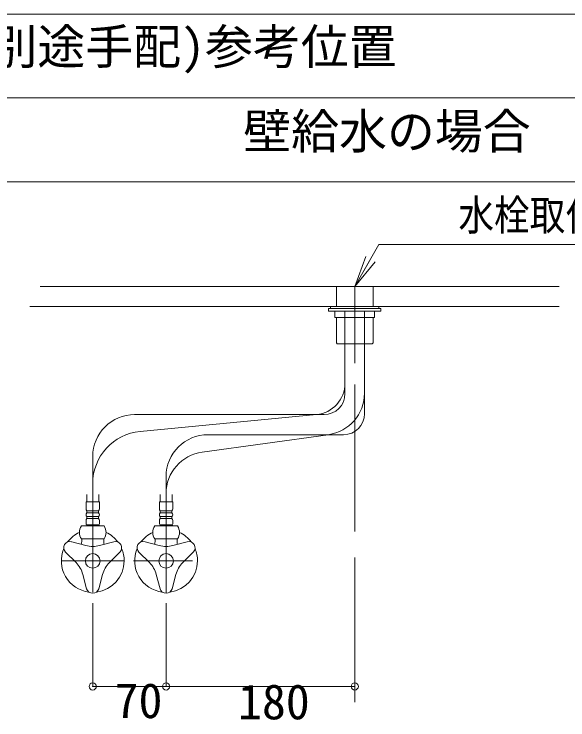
# Model space of a CAD drawing. Units: millimetres, scale not verified. Extents: x -1002 to 1002, y -687 to 676.
# Drawn here: x 344.1 to 575.3, y -518.7 to -223.9 of the extents above; entities that cross this region are included whole.
import ezdxf
from ezdxf.enums import TextEntityAlignment as Align

# ---------------------------------------------------------------- set-up
doc = ezdxf.new("R2010")
doc.units = ezdxf.units.MM
doc.header["$LTSCALE"] = 5
doc.header["$PDMODE"] = 32
doc.header["$PDSIZE"] = 3
doc.layers.add('F-0', color=7, linetype='Continuous', lineweight=15)
doc.styles.add('ＭＳ ゴシック', font='')
doc.styles.get('ＭＳ ゴシック').set_extended_font_data('MS Gothic')

msp = doc.modelspace()

# ---------------------------------------------------------------- linework, layer by layer
at = {"layer": 'F-0', "lineweight": 18}
for p, q in [((-34.294, -223.924), (709.456, -223.924)), ((-34.294, -223.924), (709.456, -223.924)), ((-34.294, -258.924), (709.456, -258.924)), ((-34.294, -258.924), (709.456, -258.924))]:
    msp.add_line(p, q, dxfattribs=at)
at = {"layer": 'F-0'}
for p, q in [((337.581, -293.924), (709.456, -293.924)), ((337.581, -293.924), (709.456, -293.924)), ((486.331, -337.674), (496.435, -320.174)), ((486.331, -337.674), (496.435, -320.174)), ((496.435, -320.174), (627.685, -320.174)), ((496.435, -320.174), (627.685, -320.174)), ((486.331, -337.674), (490.999, -325.214)), ((486.331, -337.674), (490.999, -325.214)), ((486.331, -337.674), (492.894, -326.308)), ((486.331, -337.674), (492.894, -326.308)), ((486.331, -337.674), (494.788, -327.401)), ((486.331, -337.674), (494.788, -327.401)), ((354.979, -337.674), (571.644, -337.674)), ((354.979, -337.674), (571.644, -337.674)), ((571.644, -337.674), (355.668, -337.674)), ((571.644, -337.674), (355.668, -337.674)), ((478.675, -337.674), (478.675, -345.987)), ((478.675, -337.674), (478.675, -345.987)), ((486.331, -337.698), (486.331, -369.712)), ((486.331, -337.698), (486.331, -369.712)), ((493.988, -345.987), (493.988, -337.674)), ((493.988, -345.987), (493.988, -337.674)), ((350.706, -345.987), (359.463, -345.987)), ((350.706, -345.987), (359.463, -345.987)), ((571.644, -345.987), (355.569, -345.987)), ((571.644, -345.987), (355.569, -345.987)), ((475.394, -346.862), (475.394, -347.955)), ((497.269, -346.862), (475.394, -346.862)), ((475.394, -346.862), (475.394, -347.955)), ((497.269, -346.862), (475.394, -346.862)), ((476.269, -345.987), (496.394, -345.987)), ((476.269, -346.862), (476.269, -345.987)), ((476.269, -345.987), (496.394, -345.987)), ((476.269, -346.862), (476.269, -345.987)), ((496.394, -346.862), (476.269, -346.862)), ((496.394, -346.862), (476.269, -346.862)), ((482.26, -378.142), (482.26, -347.841)), ((482.26, -378.142), (482.26, -347.841)), ((496.394, -345.987), (496.394, -346.862)), ((496.394, -345.987), (496.394, -346.862)), ((497.269, -347.955), (497.269, -346.862)), ((497.269, -347.955), (497.269, -346.862)), ((497.269, -347.518), (497.269, -347.955)), ((497.269, -347.518), (497.269, -347.955)), ((475.394, -347.955), (497.269, -347.955)), ((475.394, -347.955), (497.269, -347.955)), ((494.644, -347.955), (478.019, -347.955)), ((478.019, -347.955), (478.019, -350.58)), ((494.644, -347.955), (478.019, -347.955)), ((478.019, -347.955), (478.019, -350.58)), ((478.019, -350.58), (494.644, -350.58)), ((478.019, -350.58), (494.644, -350.58)), ((478.675, -350.58), (478.675, -361.255)), ((478.675, -350.58), (478.675, -361.255)), ((482.26, -378.142), (482.26, -350.58)), ((482.26, -378.142), (482.26, -350.58)), ((490.403, -382.254), (490.403, -347.995)), ((490.403, -382.254), (490.403, -347.995)), ((490.403, -382.254), (490.403, -350.58)), ((490.403, -382.254), (490.403, -350.58)), ((493.988, -361.255), (493.988, -350.58)), ((493.988, -361.255), (493.988, -350.58)), ((494.644, -350.58), (494.644, -347.955)), ((494.644, -350.58), (494.644, -347.955)), ((479.003, -361.584), (478.675, -361.255)), ((479.003, -361.584), (478.675, -361.255)), ((479.113, -361.693), (479.003, -361.584)), ((479.113, -361.693), (479.003, -361.584)), ((479.113, -361.693), (493.156, -361.693)), ((479.113, -361.693), (493.156, -361.693)), ((493.156, -361.693), (493.55, -361.693)), ((493.156, -361.693), (493.55, -361.693)), ((493.659, -361.584), (493.55, -361.693)), ((493.659, -361.584), (493.55, -361.693)), ((493.988, -361.255), (493.659, -361.584)), ((493.988, -361.255), (493.659, -361.584)), ((482.26, -382.458), (482.26, -378.142)), ((482.26, -382.458), (482.26, -378.142)), ((486.331, -378.565), (486.331, -440.044)), ((486.331, -378.565), (486.331, -440.044)), ((490.403, -390.84), (490.403, -382.254)), ((490.403, -390.84), (490.403, -382.254)), ((394.456, -391.208), (470.381, -391.208)), ((394.456, -391.208), (470.381, -391.208)), ((396.755, -398.227), (470.381, -391.208)), ((396.755, -398.227), (470.381, -391.208)), ((473.51, -391.208), (470.381, -391.208)), ((473.51, -391.208), (470.381, -391.208)), ((422.691, -406.843), (475.293, -399.59)), ((422.691, -406.843), (475.293, -399.59)), ((425.081, -399.59), (475.293, -399.59)), ((425.081, -399.59), (475.293, -399.59)), ((481.653, -399.59), (475.293, -399.59)), ((481.653, -399.59), (475.293, -399.59)), ((376.956, -408.708), (376.956, -420.004)), ((376.956, -408.708), (376.956, -420.004)), ((407.581, -417.09), (407.581, -424.179)), ((407.581, -417.09), (407.581, -424.179)), ((376.956, -420.004), (376.956, -465.328)), ((376.956, -420.004), (376.956, -465.328)), ((376.956, -420.004), (376.956, -465.328)), ((376.956, -420.004), (376.956, -465.328)), ((407.581, -424.179), (407.581, -465.862)), ((407.581, -424.179), (407.581, -465.862)), ((407.581, -424.179), (407.581, -465.862)), ((407.581, -424.179), (407.581, -465.862)), ((374.447, -424.645), (374.446, -427.668)), ((374.447, -424.645), (374.446, -427.668)), ((379.476, -427.668), (379.477, -424.645)), ((379.476, -427.668), (379.477, -424.645)), ((405.072, -424.645), (405.071, -427.668)), ((405.072, -424.645), (405.071, -427.668)), ((410.101, -427.668), (410.102, -424.645)), ((410.101, -427.668), (410.102, -424.645)), ((379.756, -427.668), (374.156, -427.668)), ((374.156, -427.668), (374.156, -430.621)), ((379.756, -427.668), (374.156, -427.668)), ((374.156, -427.668), (374.156, -430.621)), ((379.756, -430.621), (379.756, -427.668)), ((379.756, -430.621), (379.756, -427.668)), ((410.381, -427.668), (404.781, -427.668)), ((404.781, -427.668), (404.781, -430.621)), ((410.381, -427.668), (404.781, -427.668)), ((404.781, -427.668), (404.781, -430.621)), ((410.381, -430.621), (410.381, -427.668)), ((410.381, -430.621), (410.381, -427.668)), ((374.55, -431.387), (379.363, -431.387)), ((374.55, -432.262), (374.55, -431.387)), ((374.55, -431.387), (379.363, -431.387)), ((374.55, -432.262), (374.55, -431.387)), ((379.363, -432.262), (374.55, -432.262)), ((379.363, -432.262), (374.55, -432.262)), ((379.363, -431.387), (379.363, -432.262)), ((379.363, -431.387), (379.363, -432.262)), ((405.175, -431.387), (409.988, -431.387)), ((405.175, -432.262), (405.175, -431.387)), ((405.175, -431.387), (409.988, -431.387)), ((405.175, -432.262), (405.175, -431.387)), ((409.988, -432.262), (405.175, -432.262)), ((409.988, -432.262), (405.175, -432.262)), ((409.988, -431.387), (409.988, -432.262)), ((409.988, -431.387), (409.988, -432.262)), ((374.156, -435.434), (374.156, -436.855)), ((374.156, -435.434), (374.156, -436.855)), ((374.55, -433.793), (379.363, -433.793)), ((374.55, -434.668), (374.55, -433.793)), ((374.55, -433.793), (379.363, -433.793)), ((374.55, -434.668), (374.55, -433.793)), ((379.363, -434.668), (374.55, -434.668)), ((379.363, -434.668), (374.55, -434.668)), ((379.363, -433.793), (379.363, -434.668)), ((379.363, -433.793), (379.363, -434.668)), ((379.756, -436.855), (379.756, -435.434)), ((379.756, -436.855), (379.756, -435.434)), ((404.781, -435.434), (404.781, -436.855)), ((404.781, -435.434), (404.781, -436.855)), ((405.175, -433.793), (409.988, -433.793)), ((405.175, -434.668), (405.175, -433.793)), ((405.175, -433.793), (409.988, -433.793)), ((405.175, -434.668), (405.175, -433.793)), ((409.988, -434.668), (405.175, -434.668)), ((409.988, -434.668), (405.175, -434.668)), ((409.988, -433.793), (409.988, -434.668)), ((409.988, -433.793), (409.988, -434.668)), ((410.381, -436.855), (410.381, -435.434)), ((410.381, -436.855), (410.381, -435.434)), ((372.201, -437.73), (381.712, -437.73)), ((372.201, -437.73), (381.712, -437.73)), ((374.594, -437.293), (379.319, -437.293)), ((374.594, -437.293), (379.319, -437.293)), ((402.826, -437.73), (412.337, -437.73)), ((402.826, -437.73), (412.337, -437.73)), ((405.219, -437.293), (409.944, -437.293)), ((405.219, -437.293), (409.944, -437.293)), ((368.164, -444.295), (374.125, -445.892)), ((368.164, -444.295), (374.125, -445.892)), ((381.712, -443.112), (372.201, -443.112)), ((381.712, -443.112), (372.201, -443.112)), ((372.363, -443.112), (372.363, -443.992)), ((372.363, -443.112), (372.871, -443.112)), ((372.363, -443.112), (372.363, -443.992)), ((372.363, -443.112), (372.871, -443.112)), ((372.871, -443.112), (381.042, -443.112)), ((372.871, -443.112), (381.042, -443.112)), ((385.749, -444.295), (379.787, -445.892)), ((385.749, -444.295), (379.787, -445.892)), ((381.042, -443.112), (381.55, -443.112)), ((381.042, -443.112), (381.55, -443.112)), ((381.55, -443.112), (381.55, -443.992)), ((381.55, -443.112), (381.55, -443.992)), ((381.55, -443.992), (381.55, -444.643)), ((381.55, -443.992), (381.55, -444.643)), ((398.789, -444.295), (404.75, -445.892)), ((398.789, -444.295), (404.75, -445.892)), ((412.337, -443.112), (402.826, -443.112)), ((412.337, -443.112), (402.826, -443.112)), ((402.988, -443.112), (402.988, -443.992)), ((402.988, -443.112), (403.496, -443.112)), ((402.988, -443.112), (402.988, -443.992)), ((402.988, -443.112), (403.496, -443.112)), ((403.496, -443.112), (411.667, -443.112)), ((403.496, -443.112), (411.667, -443.112)), ((416.374, -444.295), (410.412, -445.892)), ((416.374, -444.295), (410.412, -445.892)), ((411.667, -443.112), (412.175, -443.112)), ((411.667, -443.112), (412.175, -443.112)), ((412.175, -443.112), (412.175, -443.992)), ((412.175, -443.112), (412.175, -443.992)), ((412.175, -443.992), (412.175, -444.643)), ((412.175, -443.992), (412.175, -444.643)), ((365.628, -448.687), (369.992, -453.051)), ((365.628, -448.687), (369.992, -453.051)), ((388.285, -448.687), (383.92, -453.051)), ((388.285, -448.687), (383.92, -453.051)), ((396.253, -448.687), (400.617, -453.051)), ((396.253, -448.687), (400.617, -453.051)), ((418.91, -448.687), (414.545, -453.051)), ((418.91, -448.687), (414.545, -453.051)), ((486.331, -450.865), (486.331, -511.361)), ((486.331, -450.865), (486.331, -511.361)), ((363.831, -452.299), (390.081, -452.299)), ((390.081, -452.299), (363.831, -452.299)), ((363.831, -452.299), (390.081, -452.299)), ((390.081, -452.299), (363.831, -452.299)), ((394.016, -452.299), (397.209, -452.299)), ((394.016, -452.299), (397.209, -452.299)), ((394.456, -452.299), (418.656, -452.299)), ((394.456, -452.299), (418.656, -452.299)), ((374.421, -463.916), (372.823, -457.954)), ((374.421, -463.916), (372.823, -457.954)), ((379.492, -463.916), (381.089, -457.954)), ((379.492, -463.916), (381.089, -457.954)), ((405.046, -463.916), (403.448, -457.954)), ((405.046, -463.916), (403.448, -457.954)), ((410.117, -463.916), (411.714, -457.954)), ((410.117, -463.916), (411.714, -457.954)), ((486.331, -481.359), (486.331, -508.901)), ((486.331, -481.359), (486.331, -508.901))]:
    msp.add_line(p, q, dxfattribs=at)
at = {"layer": 'F-0', "color": 4, "lineweight": 9}
for p, q in [((376.956, -504.761), (376.956, -469.939)), ((376.956, -504.761), (376.956, -469.939)), ((407.581, -504.761), (407.581, -469.939)), ((407.581, -504.761), (407.581, -469.939)), ((486.331, -504.761), (486.331, -469.939)), ((376.956, -504.761), (407.581, -504.761)), ((376.956, -504.761), (407.581, -504.761)), ((407.581, -504.761), (486.331, -504.761))]:
    msp.add_line(p, q, dxfattribs=at)
at = {"layer": 'F-0'}
for points in [[(493.55, -361.693), (493.506, -361.693), (485.456, -361.693)], [(493.55, -361.693), (493.506, -361.693), (485.456, -361.693)], [(374.55, -437.293), (374.331, -437.512), (374.331, -437.73)], [(374.55, -437.293), (374.331, -437.512), (374.331, -437.73)], [(379.581, -437.73), (379.581, -437.512), (379.363, -437.293)], [(379.581, -437.73), (379.581, -437.512), (379.363, -437.293)], [(405.175, -437.293), (404.956, -437.512), (404.956, -437.73)], [(405.175, -437.293), (404.956, -437.512), (404.956, -437.73)], [(410.206, -437.73), (410.206, -437.512), (409.988, -437.293)], [(410.206, -437.73), (410.206, -437.512), (409.988, -437.293)]]:
    msp.add_lwpolyline(points, dxfattribs=at)
at = {"layer": 'F-0', "color": 4, "lineweight": 9}
msp.add_lwpolyline([(407.581, -504.761), (486.331, -504.761), (486.331, -469.939)], dxfattribs=at)
at = {"layer": 'F-0'}
for centre in [(376.956, -452.299), (376.956, -452.299), (407.581, -452.299), (407.581, -452.299)]:
    msp.add_circle(centre, 3.062, dxfattribs=at)
for centre, radius, start, end in [((469.135, -378.142), 13.125, 275.44583, 360), ((469.135, -378.142), 13.125, 275.44583, 360), ((473.51, -382.458), 8.75, 270, 0), ((473.51, -382.458), 8.75, 270, 0), ((472.903, -382.254), 17.5, 277.84996, 0), ((472.903, -382.254), 17.5, 277.84996, 0), ((394.456, -408.708), 17.5, 90, 180), ((394.456, -408.708), 17.5, 90, 180), ((481.653, -390.84), 8.75, 270, 0), ((481.653, -390.84), 8.75, 270, 0), ((398.831, -420.004), 21.875, 95.44583, 180), ((398.831, -420.004), 21.875, 95.44583, 180), ((425.081, -417.09), 17.5, 90, 180), ((425.081, -417.09), 17.5, 90, 180), ((425.081, -424.179), 17.5, 97.84996, 180), ((425.081, -424.179), 17.5, 97.84996, 180), ((375.098, -430.621), 0.941, 180, 234.43222), ((375.098, -430.621), 0.941, 180, 234.43222), ((375.098, -433.027), 0.941, 125.56778, 234.43222), ((375.098, -433.027), 0.941, 125.56778, 234.43222), ((378.815, -430.621), 0.941, 305.56778, 0), ((378.815, -430.621), 0.941, 305.56778, 0), ((378.815, -433.027), 0.941, 305.56778, 54.43222), ((378.815, -433.027), 0.941, 305.56778, 54.43222), ((405.723, -430.621), 0.941, 180, 234.43222), ((405.723, -430.621), 0.941, 180, 234.43222), ((405.723, -433.027), 0.941, 125.56778, 234.43222), ((405.723, -433.027), 0.941, 125.56778, 234.43222), ((409.44, -430.621), 0.941, 305.56778, 0), ((409.44, -430.621), 0.941, 305.56778, 0), ((409.44, -433.027), 0.941, 305.56778, 54.43222), ((409.44, -433.027), 0.941, 305.56778, 54.43222), ((375.098, -435.434), 0.941, 125.56778, 180), ((375.098, -435.434), 0.941, 125.56778, 180), ((378.815, -435.434), 0.941, 0, 54.43222), ((378.815, -435.434), 0.941, 0, 54.43222), ((405.723, -435.434), 0.941, 125.56778, 180), ((405.723, -435.434), 0.941, 125.56778, 180), ((409.44, -435.434), 0.941, 0, 54.43222), ((409.44, -435.434), 0.941, 0, 54.43222), ((376.191, -440.421), 4.812, 146.00705, 213.99295), ((376.191, -440.421), 4.812, 146.00705, 213.99295), ((374.594, -436.855), 0.438, 180, 270), ((374.594, -436.855), 0.438, 180, 270), ((379.319, -436.855), 0.438, 270, 0), ((379.319, -436.855), 0.438, 270, 0), ((377.722, -440.421), 4.812, 326.00705, 33.99295), ((377.722, -440.421), 4.812, 326.00705, 33.99295), ((406.816, -440.421), 4.812, 146.00705, 213.99295), ((406.816, -440.421), 4.812, 146.00705, 213.99295), ((405.219, -436.855), 0.438, 180, 270), ((405.219, -436.855), 0.438, 180, 270), ((409.944, -436.855), 0.438, 270, 0), ((409.944, -436.855), 0.438, 270, 0), ((408.347, -440.421), 4.812, 326.00705, 33.99295), ((408.347, -440.421), 4.812, 326.00705, 33.99295), ((376.956, -452.299), 13.125, 115.15066, 143.05689), ((376.956, -452.299), 13.125, 115.15066, 143.05689), ((376.956, -452.299), 13.125, 36.94311, 64.84934), ((376.956, -452.299), 13.125, 36.94311, 64.84934), ((407.581, -452.299), 13.125, 115.15066, 143.05689), ((407.581, -452.299), 13.125, 115.15066, 143.05689), ((407.581, -452.299), 13.125, 36.94311, 64.84934), ((407.581, -452.299), 13.125, 36.94311, 64.84934), ((367.484, -446.83), 2.625, 75, 225), ((367.484, -446.83), 2.625, 75, 225), ((368.244, -443.992), 4.119, 340.64106, 0), ((368.244, -443.992), 4.119, 340.64106, 0), ((383.738, -444.643), 2.188, 180, 199.83613), ((383.738, -444.643), 2.188, 180, 199.83613), ((386.428, -446.83), 2.625, 315, 105), ((386.428, -446.83), 2.625, 315, 105), ((398.109, -446.83), 2.625, 75, 225), ((398.109, -446.83), 2.625, 75, 225), ((398.869, -443.992), 4.119, 340.64106, 0), ((398.869, -443.992), 4.119, 340.64106, 0), ((414.363, -444.643), 2.188, 180, 199.83613), ((414.363, -444.643), 2.188, 180, 199.83613), ((417.053, -446.83), 2.625, 315, 105), ((417.053, -446.83), 2.625, 315, 105), ((376.956, -452.299), 13.125, 156.94311, 263.05689), ((376.956, -452.299), 13.125, 156.94311, 263.05689), ((376.956, -435.328), 10.938, 255, 285), ((376.956, -435.328), 10.938, 255, 285), ((376.956, -452.299), 13.125, 0, 23.05689), ((376.956, -452.299), 13.125, 0, 23.05689), ((407.581, -452.299), 13.125, 156.94311, 263.05689), ((407.581, -452.299), 13.125, 156.94311, 263.05689), ((407.581, -435.328), 10.938, 255, 285), ((407.581, -435.328), 10.938, 255, 285), ((407.581, -452.299), 13.125, 0, 23.05689), ((407.581, -452.299), 13.125, 0, 23.05689), ((362.258, -460.785), 10.938, 15, 45), ((362.258, -460.785), 10.938, 15, 45), ((376.956, -452.299), 13.125, 276.94311, 0), ((376.956, -452.299), 13.125, 276.94311, 0), ((391.654, -460.785), 10.938, 135, 165), ((391.654, -460.785), 10.938, 135, 165), ((392.883, -460.785), 10.938, 15, 45), ((392.883, -460.785), 10.938, 15, 45), ((407.581, -452.299), 13.125, 276.94311, 0), ((407.581, -452.299), 13.125, 276.94311, 0), ((422.279, -460.785), 10.938, 135, 165), ((422.279, -460.785), 10.938, 135, 165), ((376.956, -463.237), 2.625, 195, 345), ((376.956, -463.237), 2.625, 195, 345), ((407.581, -463.237), 2.625, 195, 345), ((407.581, -463.237), 2.625, 195, 345)]:
    msp.add_arc(centre, radius, start, end, dxfattribs=at)
at = {"layer": 'F-0', "color": 6}
for p in [(376.956, -504.761), (407.581, -504.761), (486.331, -504.761)]:
    msp.add_point(p, dxfattribs=at)

# ---------------------------------------------------------------- texts
at = {"layer": 'F-0', "style": 'ＭＳ ゴシック'}
for s, p in [('止水栓(別途手配)参考位置', (263.901, -249.24)), ('止水栓(別途手配)参考位置', (263.901, -249.24)), ('壁給水の場合', (439.786, -284.569)), ('壁給水の場合', (439.786, -284.569)), ('70', (386.098, -522.391)), ('70', (386.098, -522.391)), ('180', (437.618, -522.883)), ('180', (437.618, -522.883))]:
    msp.add_text(s, height=14.66, dxfattribs=at).set_placement(p, align=Align.BOTTOM_LEFT)
at = {"layer": 'F-0', "style": 'ＭＳ ゴシック', "width": 0.85}
msp.add_text('水栓取付位置', height=12.83, dxfattribs=at).set_placement((529.585, -318.141), align=Align.BOTTOM_LEFT)
msp.add_text('水栓取付位置', height=12.83, dxfattribs=at).set_placement((529.585, -318.141), align=Align.BOTTOM_LEFT)

doc.saveas('drawing.dxf')
